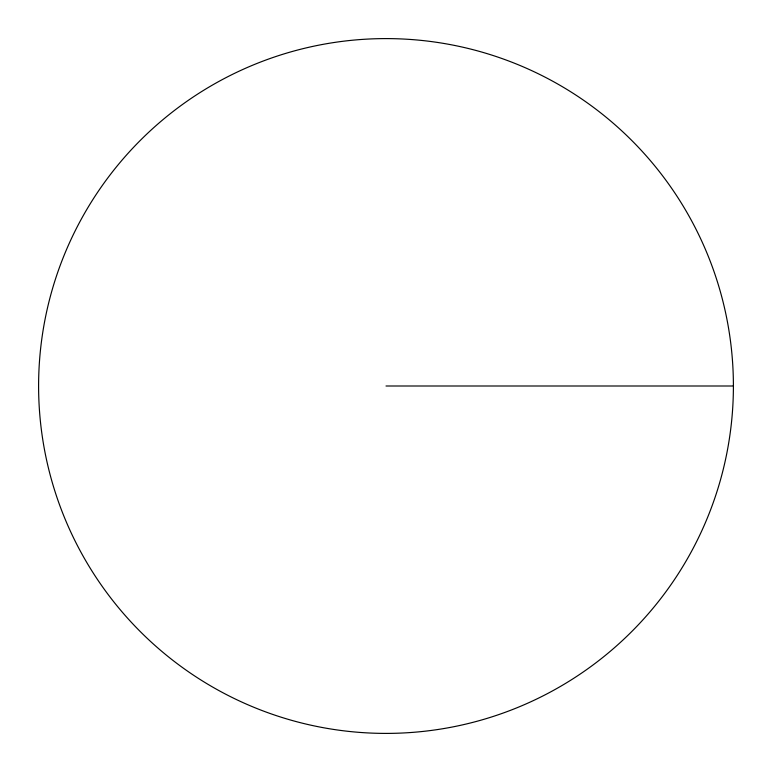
<?xml version="1.0" encoding="UTF-8"?>
<svg xmlns="http://www.w3.org/2000/svg" width="772" height="772" viewBox="0 0 772 772"><rect width="100%" height="100%" fill="white"/><g stroke="black" fill="none" stroke-linecap="round" stroke-linejoin="round"><path stroke-width="1.16" d="M386 386L733.4 386A347.4 347.4 0 0 1 212.3 686.858A347.4 347.4 0 0 1 212.3 85.142A347.4 347.4 0 0 1 733.4 386"/></g></svg>
